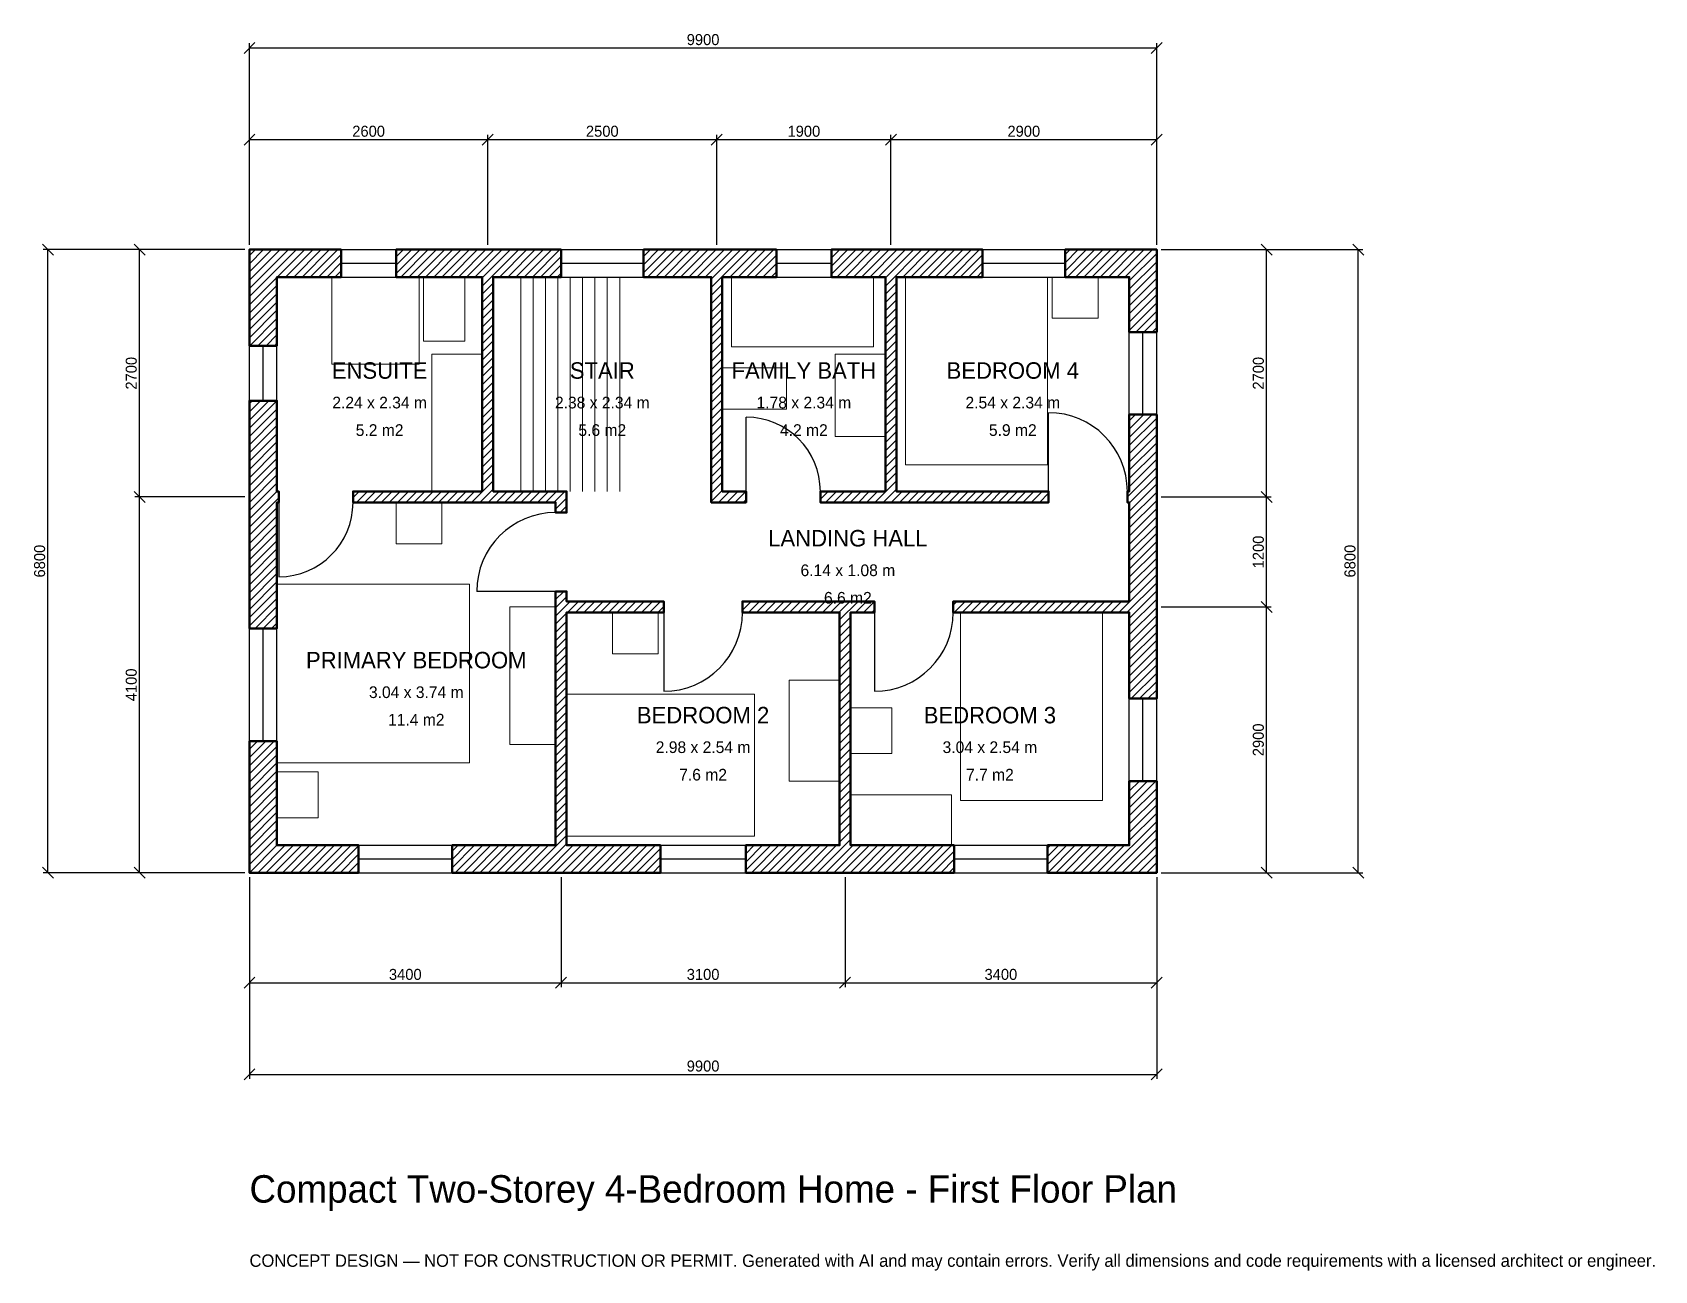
# Model space of a CAD drawing. Header units: millimetres. Extents: x -2369 to 15333, y -4341 to 9169.
import ezdxf
from ezdxf.enums import TextEntityAlignment as Align

# ---------------------------------------------------------------- set-up
doc = ezdxf.new("R2010")
doc.units = ezdxf.units.MM
for name, color, linetype, lineweight in [('A-ANNO-DIMS', 1, 'Continuous', 13), ('A-ANNO-TEXT', 7, 'Continuous', 18), ('A-AREA-IDEN', 7, 'Continuous', 18), ('A-DOOR', 2, 'Continuous', 25), ('A-FLOR-FIXT', 9, 'Continuous', 13), ('A-FLOR-STRS', 3, 'Continuous', 18), ('A-FURN', 9, 'Continuous', 13), ('A-GLAZ', 4, 'Continuous', 25), ('A-WALL', 7, 'Continuous', 50), ('A-WALL-PATT', 8, 'Continuous', 13)]:
    doc.layers.add(name, color=color, linetype=linetype, lineweight=lineweight)
doc.dimstyles.new('PLAN', dxfattribs={"dimtxt": 120, "dimasz": 80, "dimexe": 50, "dimexo": 50, "dimgap": 30, "dimtad": 1, "dimdec": 0, "dimtsz": 60, "dimcen": 2.5, "dimclrd": 1, "dimclre": 1, "dimazin": 3, "dimtfac": 1, "dimtmove": 0, "dimatfit": 3})

msp = doc.modelspace()

# ---------------------------------------------------------------- hatches: boundary and pattern name
at = {"layer": 'A-WALL-PATT'}
h = msp.add_hatch(dxfattribs=at)
h.set_pattern_fill('ANSI31', color=8, scale=20)
h.paths.add_polyline_path([(6440, -0.001), (6440, 0), (6350, 0), (5415, 0), (5415, 300), (6350, 300), (6440, 300), (6440, 2840), (5380, 2840), (5380, 2960), (6440, 2960), (6560, 2960), (6820, 2960), (6820, 2840), (6560, 2840), (6560, 300), (6650, 300), (7690, 300), (7690, 0), (6650, 0), (6560, 0), (6560, -0.001), (6440, -0.001)])
h.paths.add_polyline_path([(3550, 0), (3460, 0), (3460, -0.001), (3340, -0.001), (3340, 0), (3250, 0), (2210, 0), (2210, 300), (3250, 300), (3340, 300), (3340, 2840), (3340, 2960), (3340, 3070), (3460, 3070), (3460, 2960), (4520, 2960), (4520, 2840), (3460, 2840), (3460, 300), (3550, 300), (4485, 300), (4485, 0), (3550, 0)])
h.paths.add_polyline_path([(300, 0), (300, -0.001), (0, -0.001), (0, 0), (-0.001, 0), (-0.001, 300), (0, 300), (0, 1435), (300, 1435), (300, 300), (1190, 300), (1190, 0), (300, 0)])
h.paths.add_polyline_path([(0, 3950), (0, 4040), (-0.001, 4040), (-0.001, 4160), (0, 4160), (0, 4250), (0, 5150), (300, 5150), (300, 4250), (300, 4160), (320, 4160), (320, 4040), (300, 4040), (300, 3950), (300, 2665), (0, 2665), (0, 3950)])
h.paths.add_polyline_path([(0, 6500), (-0.001, 6500), (-0.001, 6800), (0, 6800), (0, 6800.001), (300, 6800.001), (300, 6800), (1000, 6800), (1000, 6500), (300, 6500), (300, 5750), (0, 5750), (0, 6500)])
h.paths.add_polyline_path([(2450, 6800), (2540, 6800), (2540, 6800.001), (2660, 6800.001), (2660, 6800), (2750, 6800), (3400, 6800), (3400, 6500), (2750, 6500), (2660, 6500), (2660, 4160), (3340, 4160), (3460, 4160), (3460, 4040), (3460, 3930), (3340, 3930), (3340, 4040), (2660, 4040), (2540, 4040), (1130, 4040), (1130, 4160), (2540, 4160), (2540, 6500), (2450, 6500), (1600, 6500), (1600, 6800), (2450, 6800)])
h.paths.add_polyline_path([(4950, 6800), (5040, 6800), (5040, 6800.001), (5160, 6800.001), (5160, 6800), (5250, 6800), (5750, 6800), (5750, 6500), (5250, 6500), (5160, 6500), (5160, 4160), (5420, 4160), (5420, 4040), (5160, 4040), (5040, 4040), (5040, 4160), (5040, 6500), (4950, 6500), (4300, 6500), (4300, 6800), (4950, 6800)])
h.paths.add_polyline_path([(6850, 6800), (6940, 6800), (6940, 6800.001), (7060, 6800.001), (7060, 6800), (7150, 6800), (8000, 6800), (8000, 6500), (7150, 6500), (7060, 6500), (7060, 4160), (8720, 4160), (8720, 4040), (7060, 4040), (6940, 4040), (6230, 4040), (6230, 4160), (6940, 4160), (6940, 6500), (6850, 6500), (6350, 6500), (6350, 6800), (6850, 6800)])
h.paths.add_polyline_path([(9600, 6800), (9600, 6800.001), (9900, 6800.001), (9900, 6800), (9900.001, 6800), (9900.001, 6500), (9900, 6500), (9900, 5900), (9600, 5900), (9600, 6500), (8900, 6500), (8900, 6800), (9600, 6800)])
h.paths.add_polyline_path([(9900, 4250), (9900, 4160), (9900.001, 4160), (9900.001, 4040), (9900, 4040), (9900, 3950), (9900, 3050), (9900, 2960), (9900.001, 2960), (9900.001, 2840), (9900, 2840), (9900, 2750), (9900, 1900), (9600, 1900), (9600, 2750), (9600, 2840), (7680, 2840), (7680, 2960), (9600, 2960), (9600, 3050), (9600, 3950), (9600, 4040), (9580, 4040), (9580, 4160), (9600, 4160), (9600, 4250), (9600, 5000), (9900, 5000), (9900, 4250)])
h.paths.add_polyline_path([(9900, 300), (9900.001, 300), (9900.001, 0), (9900, 0), (9900, -0.001), (9600, -0.001), (9600, 0), (8710, 0), (8710, 300), (9600, 300), (9600, 1000), (9900, 1000), (9900, 300)])

# ---------------------------------------------------------------- linework, layer by layer
at = {"layer": 'A-DOOR'}
for p, q in [((5420, 4160), (5420, 4970)), ((8720, 4160), (8720, 5020)), ((320, 4040), (320, 3230)), ((3340, 3070), (2480, 3070)), ((4520, 2840), (4520, 1980)), ((6820, 2840), (6820, 1980))]:
    msp.add_line(p, q, dxfattribs=at)
for centre, radius, start, end in [((5420, 4160), 810, 0, 90), ((8720, 4160), 860, 0, 90), ((320, 4040), 810, 270, 360), ((3340, 3070), 860, 90, 180), ((4520, 2840), 860, 270, 360), ((6820, 2840), 860, 270, 360)]:
    msp.add_arc(centre, radius, start, end, dxfattribs=at)
at = {"layer": 'A-FLOR-FIXT'}
for points in [[(900, 5550), (1850, 5550), (1850, 6500), (900, 6500)], [(1900, 5800), (2350, 5800), (2350, 6500), (1900, 6500)], [(5260, 5740), (6810, 5740), (6810, 6500), (5260, 6500)], [(1990, 4160), (2540, 4160), (2540, 5660), (1990, 5660)], [(5160, 5060), (5860, 5060), (5860, 5510), (5160, 5510)], [(6390, 4760), (6940, 4760), (6940, 5660), (6390, 5660)]]:
    msp.add_lwpolyline(points, close=True, dxfattribs=at)
at = {"layer": 'A-FLOR-STRS'}
for p, q in [((2960, 4160), (2960, 6500)), ((3095, 4160), (3095, 6500)), ((3230, 4160), (3230, 6500)), ((3365, 4160), (3365, 6500)), ((3500, 4160), (3500, 6500)), ((3635, 4160), (3635, 6500)), ((3770, 4160), (3770, 6500)), ((3905, 4160), (3905, 6500)), ((4040, 4160), (4040, 6500))]:
    msp.add_line(p, q, dxfattribs=at)
at = {"layer": 'A-FURN'}
for points in [[(7160, 4450), (8710, 4450), (8710, 6500), (7160, 6500)], [(8760, 6050), (9260, 6050), (9260, 6500), (8760, 6500)], [(1600, 3590), (2100, 3590), (2100, 4040), (1600, 4040)], [(300, 1200), (2400, 1200), (2400, 3150), (300, 3150)], [(2840, 1400), (3340, 1400), (3340, 2900), (2840, 2900)], [(3960, 2390), (4460, 2390), (4460, 2840), (3960, 2840)], [(7760, 790), (9310, 790), (9310, 2840), (7760, 2840)], [(3460, 400), (5510, 400), (5510, 1950), (3460, 1950)], [(5890, 1000), (6440, 1000), (6440, 2100), (5890, 2100)], [(6560, 1300), (7010, 1300), (7010, 1800), (6560, 1800)], [(300, 600), (750, 600), (750, 1100), (300, 1100)], [(6560, 300), (7660, 300), (7660, 850), (6560, 850)]]:
    msp.add_lwpolyline(points, close=True, dxfattribs=at)
at = {"layer": 'A-GLAZ'}
for p, q in [((1000, 6800), (1600, 6800)), ((3400, 6800), (4300, 6800)), ((5750, 6800), (6350, 6800)), ((8000, 6800), (8900, 6800)), ((1000, 6650), (1600, 6650)), ((3400, 6650), (4300, 6650)), ((5750, 6650), (6350, 6650)), ((8000, 6650), (8900, 6650)), ((1000, 6500), (1600, 6500)), ((3400, 6500), (4300, 6500)), ((5750, 6500), (6350, 6500)), ((8000, 6500), (8900, 6500)), ((9600, 5000), (9600, 5900)), ((9750, 5000), (9750, 5900)), ((9900, 5000), (9900, 5900)), ((0, 5150), (0, 5750)), ((150, 5150), (150, 5750)), ((300, 5150), (300, 5750)), ((0, 1435), (0, 2665)), ((150, 1435), (150, 2665)), ((300, 1435), (300, 2665)), ((9600, 1000), (9600, 1900)), ((9750, 1000), (9750, 1900)), ((9900, 1000), (9900, 1900)), ((1190, 300), (2210, 300)), ((4485, 300), (5415, 300)), ((7690, 300), (8710, 300)), ((1190, 150), (2210, 150)), ((1190, 0), (2210, 0)), ((4485, 150), (5415, 150)), ((4485, 0), (5415, 0)), ((7690, 150), (8710, 150)), ((7690, 0), (8710, 0))]:
    msp.add_line(p, q, dxfattribs=at)
at = {"layer": 'A-WALL'}
for points in [[(0, 6500), (-0.001, 6500), (-0.001, 6800), (0, 6800), (0, 6800.001), (300, 6800.001), (300, 6800), (1000, 6800), (1000, 6500), (300, 6500), (300, 5750), (0, 5750), (0, 6500)], [(2450, 6800), (2540, 6800), (2540, 6800.001), (2660, 6800.001), (2660, 6800), (2750, 6800), (3400, 6800), (3400, 6500), (2750, 6500), (2660, 6500), (2660, 4160), (3340, 4160), (3460, 4160), (3460, 4040), (3460, 3930), (3340, 3930), (3340, 4040), (2660, 4040), (2540, 4040), (1130, 4040), (1130, 4160), (2540, 4160), (2540, 6500), (2450, 6500), (1600, 6500), (1600, 6800), (2450, 6800)], [(4950, 6800), (5040, 6800), (5040, 6800.001), (5160, 6800.001), (5160, 6800), (5250, 6800), (5750, 6800), (5750, 6500), (5250, 6500), (5160, 6500), (5160, 4160), (5420, 4160), (5420, 4040), (5160, 4040), (5040, 4040), (5040, 4160), (5040, 6500), (4950, 6500), (4300, 6500), (4300, 6800), (4950, 6800)], [(6850, 6800), (6940, 6800), (6940, 6800.001), (7060, 6800.001), (7060, 6800), (7150, 6800), (8000, 6800), (8000, 6500), (7150, 6500), (7060, 6500), (7060, 4160), (8720, 4160), (8720, 4040), (7060, 4040), (6940, 4040), (6230, 4040), (6230, 4160), (6940, 4160), (6940, 6500), (6850, 6500), (6350, 6500), (6350, 6800), (6850, 6800)], [(9600, 6800), (9600, 6800.001), (9900, 6800.001), (9900, 6800), (9900.001, 6800), (9900.001, 6500), (9900, 6500), (9900, 5900), (9600, 5900), (9600, 6500), (8900, 6500), (8900, 6800), (9600, 6800)], [(0, 3950), (0, 4040), (-0.001, 4040), (-0.001, 4160), (0, 4160), (0, 4250), (0, 5150), (300, 5150), (300, 4250), (300, 4160), (320, 4160), (320, 4040), (300, 4040), (300, 3950), (300, 2665), (0, 2665), (0, 3950)], [(9900, 4250), (9900, 4160), (9900.001, 4160), (9900.001, 4040), (9900, 4040), (9900, 3950), (9900, 3050), (9900, 2960), (9900.001, 2960), (9900.001, 2840), (9900, 2840), (9900, 2750), (9900, 1900), (9600, 1900), (9600, 2750), (9600, 2840), (7680, 2840), (7680, 2960), (9600, 2960), (9600, 3050), (9600, 3950), (9600, 4040), (9580, 4040), (9580, 4160), (9600, 4160), (9600, 4250), (9600, 5000), (9900, 5000), (9900, 4250)], [(3550, 0), (3460, 0), (3460, -0.001), (3340, -0.001), (3340, 0), (3250, 0), (2210, 0), (2210, 300), (3250, 300), (3340, 300), (3340, 2840), (3340, 2960), (3340, 3070), (3460, 3070), (3460, 2960), (4520, 2960), (4520, 2840), (3460, 2840), (3460, 300), (3550, 300), (4485, 300), (4485, 0), (3550, 0)], [(6440, -0.001), (6440, 0), (6350, 0), (5415, 0), (5415, 300), (6350, 300), (6440, 300), (6440, 2840), (5380, 2840), (5380, 2960), (6440, 2960), (6560, 2960), (6820, 2960), (6820, 2840), (6560, 2840), (6560, 300), (6650, 300), (7690, 300), (7690, 0), (6650, 0), (6560, 0), (6560, -0.001), (6440, -0.001)], [(300, 0), (300, -0.001), (0, -0.001), (0, 0), (-0.001, 0), (-0.001, 300), (0, 300), (0, 1435), (300, 1435), (300, 300), (1190, 300), (1190, 0), (300, 0)], [(9900, 300), (9900.001, 300), (9900.001, 0), (9900, 0), (9900, -0.001), (9600, -0.001), (9600, 0), (8710, 0), (8710, 300), (9600, 300), (9600, 1000), (9900, 1000), (9900, 300)]]:
    msp.add_lwpolyline(points, close=True, dxfattribs=at)

# ---------------------------------------------------------------- texts
at = {"layer": 'A-ANNO-TEXT'}
for s, height, p in [('Compact Two-Storey 4-Bedroom Home - First Floor Plan', 300, (0, -3600)), ('CONCEPT DESIGN — NOT FOR CONSTRUCTION OR PERMIT. Generated with AI and may contain errors. Verify all dimensions and code requirements with a licensed architect or engineer.', 135, (0, -4300))]:
    msp.add_text(s, height=height, dxfattribs=at).set_placement(p)
at = {"layer": 'A-AREA-IDEN'}
for s, height, p in [('ENSUITE', 180, (1420, 5480)), ('STAIR', 180, (3850, 5480)), ('FAMILY BATH', 180, (6050, 5480)), ('BEDROOM 4', 180, (8330, 5480)), ('2.24 x 2.34 m', 127.5, (1420, 5130)), ('2.38 x 2.34 m', 127.5, (3850, 5130)), ('1.78 x 2.34 m', 127.5, (6050, 5130)), ('2.54 x 2.34 m', 127.5, (8330, 5130)), ('5.2 m2', 127.5, (1420, 4830)), ('5.6 m2', 127.5, (3850, 4830)), ('4.2 m2', 127.5, (6050, 4830)), ('5.9 m2', 127.5, (8330, 4830)), ('LANDING HALL', 180, (6530, 3650)), ('6.14 x 1.08 m', 127.5, (6530, 3300)), ('6.6 m2', 127.5, (6530, 3000)), ('PRIMARY BEDROOM', 180, (1820, 2320)), ('3.04 x 3.74 m', 127.5, (1820, 1970)), ('BEDROOM 2', 180, (4950, 1720)), ('BEDROOM 3', 180, (8080, 1720)), ('11.4 m2', 127.5, (1820, 1670)), ('2.98 x 2.54 m', 127.5, (4950, 1370)), ('3.04 x 2.54 m', 127.5, (8080, 1370)), ('7.6 m2', 127.5, (4950, 1070)), ('7.7 m2', 127.5, (8080, 1070))]:
    msp.add_text(s, height=height, dxfattribs=at).set_placement(p, align=Align.MIDDLE_CENTER)

# ---------------------------------------------------------------- dimensions: what is measured, and where the dimension line sits
at = {"layer": 'A-ANNO-DIMS'}
for base, p1, p2, text in [((0, 9000), (0, 6800), (9900, 6800), '9900'), ((0, 8000), (0, 6800), (2600, 6800), '2600'), ((2600, 8000), (2600, 6800), (5100, 6800), '2500'), ((5100, 8000), (5100, 6800), (7000, 6800), '1900'), ((7000, 8000), (7000, 6800), (9900, 6800), '2900'), ((0, -1200), (0, 0), (3400, 0), '3400'), ((0, -2200), (0, 0), (9900, 0), '9900'), ((3400, -1200), (3400, 0), (6500, 0), '3100'), ((6500, -1200), (6500, 0), (9900, 0), '3400')]:
    msp.add_linear_dim(base=base, p1=p1, p2=p2, text=text, dimstyle='PLAN', dxfattribs=at).render()
for base, p1, p2, text in [((-2200, 0), (0, 0), (0, 6800), '6800'), ((-1200, 4100), (0, 4100), (0, 6800), '2700'), ((11100, 4100), (9900, 4100), (9900, 6800), '2700'), ((12100, 0), (9900, 0), (9900, 6800), '6800'), ((-1200, 0), (0, 0), (0, 4100), '4100'), ((11100, 2900), (9900, 2900), (9900, 4100), '1200'), ((11100, 0), (9900, 0), (9900, 2900), '2900')]:
    msp.add_linear_dim(base=base, p1=p1, p2=p2, angle=90, text=text, dimstyle='PLAN', dxfattribs=at).render()

doc.saveas('drawing.dxf')
